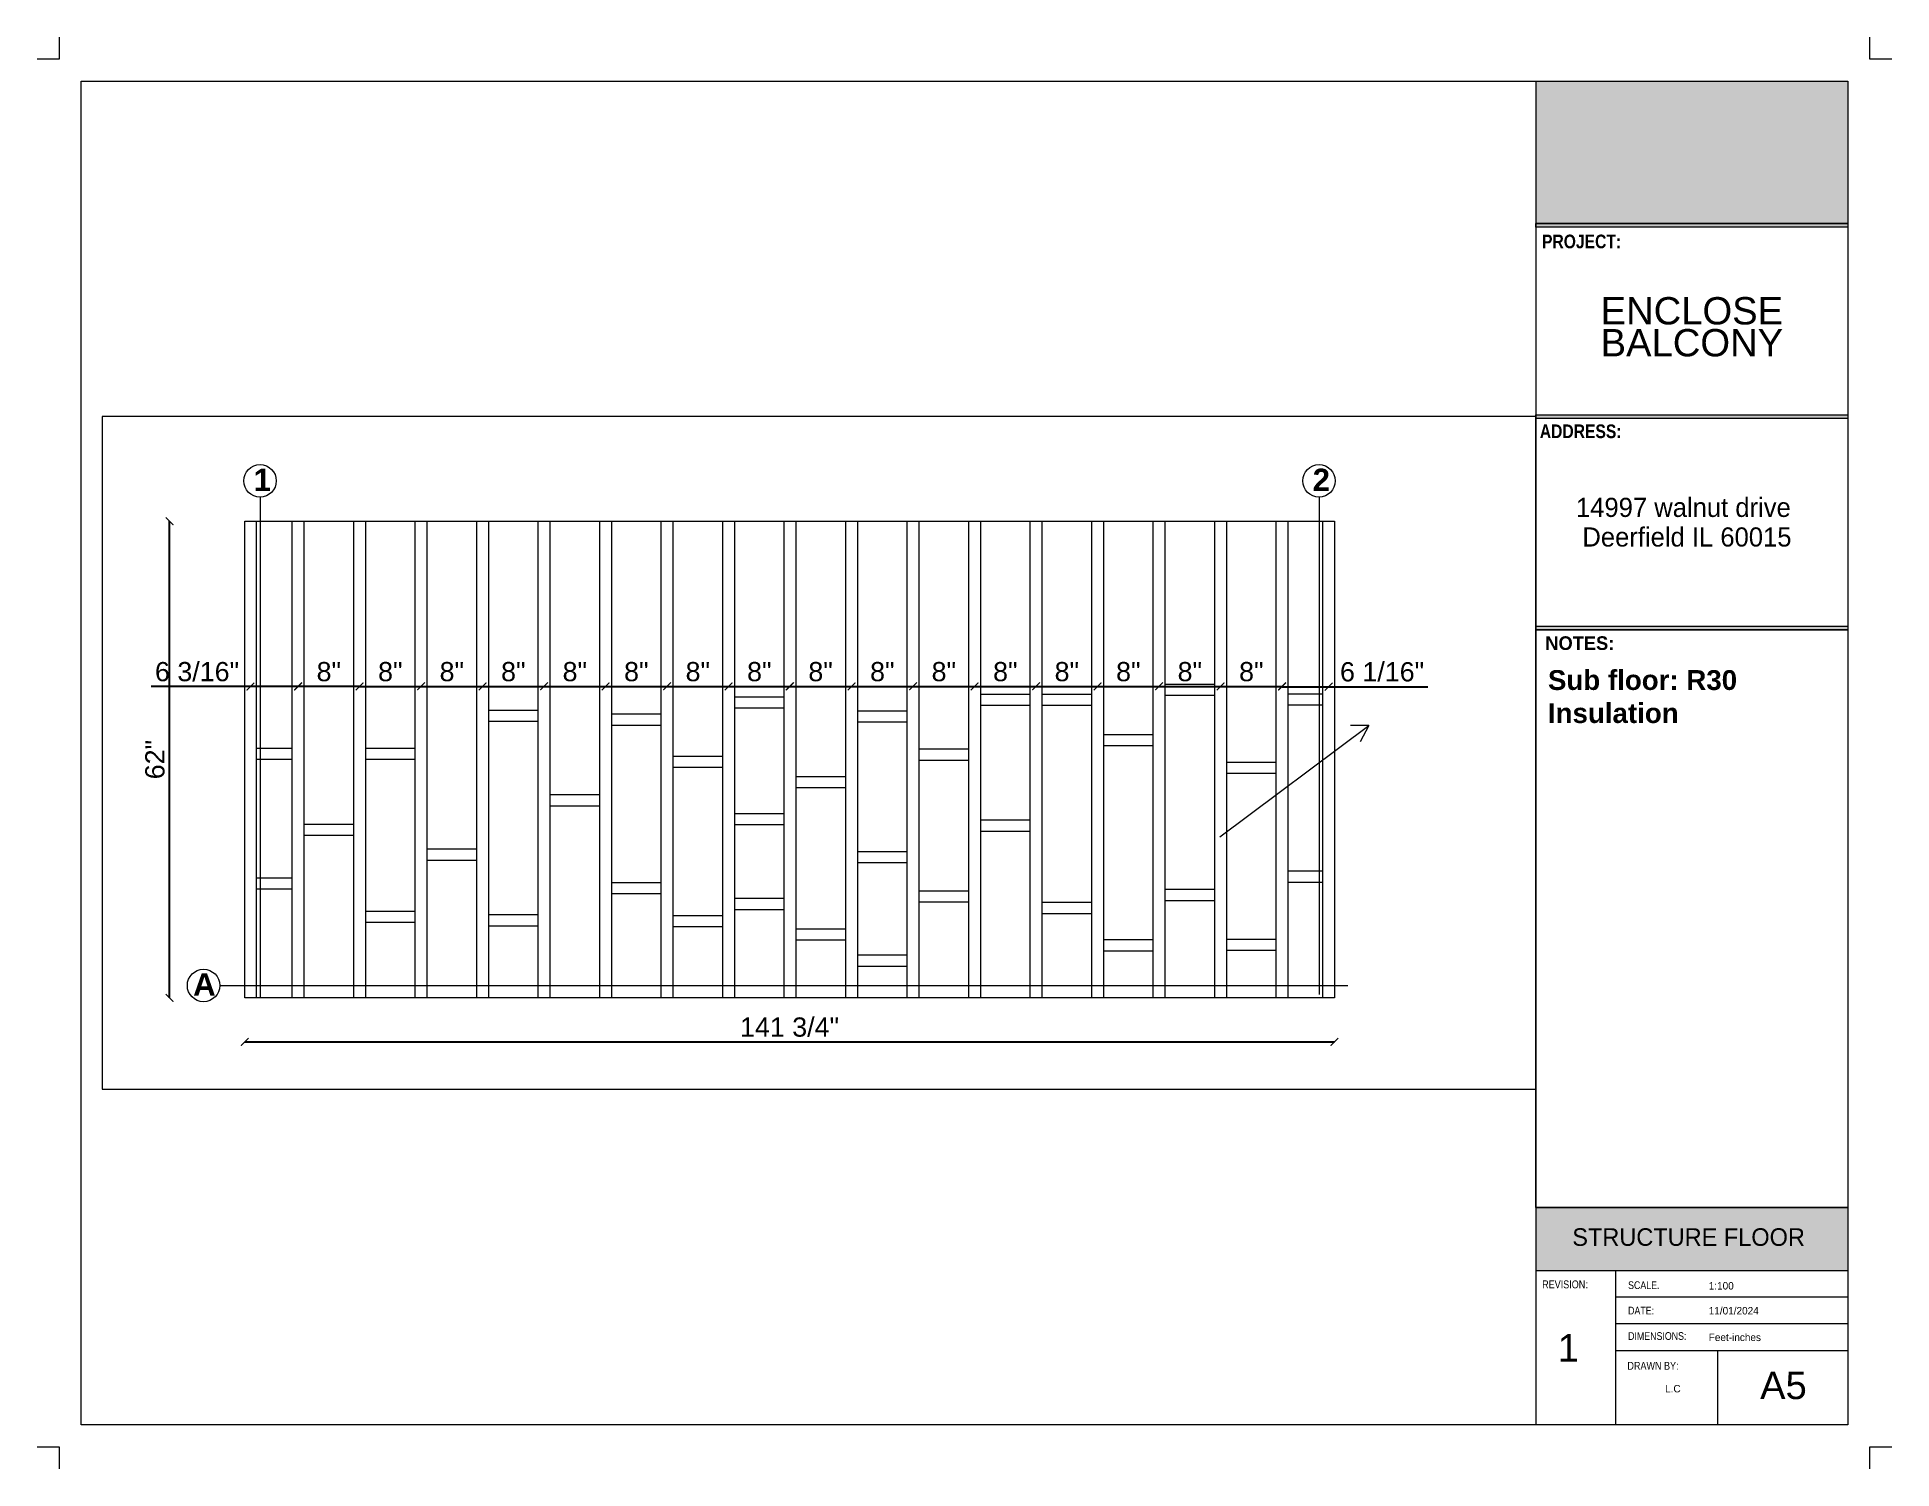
# Paper-space layout 'A5' of a CAD drawing. Header units: millimetres. Extents: x -7 to 264, y -7 to 203.
# The model-space entities are those that its viewports show. They can reach past a viewport. Long polylines and large blocks are cut down to what shows.
import ezdxf
from ezdxf.enums import TextEntityAlignment as Align

# ---------------------------------------------------------------- set-up
doc = ezdxf.new("R2010")
doc.units = ezdxf.units.MM
doc.layers.get('0').update_dxf_attribs({"lineweight": 0})
doc.layers.add('ANNO-TEXT', color=7, linetype='Continuous', lineweight=0)
doc.styles.add('ARIAL', font='arial.ttf', dxfattribs={"height": 4})
doc.styles.add('INFORMATION', font='', dxfattribs={"height": 1.7})
doc.styles.get("Standard").update_dxf_attribs({"font": 'arial.ttf'})
doc.styles.add('TITTLE SPACES', font='', dxfattribs={"height": 4})
doc.styles.add('TITTLES', font='', dxfattribs={"height": 2.9})
doc.styles.get('INFORMATION').set_extended_font_data('Century Gothic')
doc.styles.get('TITTLE SPACES').set_extended_font_data('Century Gothic')
doc.styles.get('TITTLES').set_extended_font_data('Century Gothic', bold=True)
doc.dimstyles.new('LILI - INCHES', dxfattribs={"dimscale": 0, "dimtxt": 2.5, "dimasz": 1, "dimexe": 1.25, "dimexo": 0.625, "dimtad": 1, "dimdec": 4, "dimzin": 1, "dimlunit": 5, "dimtxsty": 'Standard', "dimblk": 'ARCHTICK', "dimcen": 2.5, "dimse1": 1, "dimse2": 1, "dimadec": 0, "dimazin": 0, "dimtfac": 1, "dimtdec": 4, "dimtmove": 0, "dimatfit": 3, "dimldrblk": 'ARCHTICK', "dimfxl": 1, "dimfrac": 2, "dimarcsym": 0})

# ---------------------------------------------------------------- blocks, each defined once
blk = doc.blocks.new('FORMATO3')
at = {"linetype": 'Continuous', "lineweight": 0}
for points in [[(212.26, 196.43), (257.94, 196.43), (257.94, 175.58), (212.26, 175.58)], [(212.26, 175.58), (257.94, 175.58), (257.94, 175.06), (212.26, 175.06)], [(212.26, 175.58), (257.94, 175.58), (257.94, 175.06), (212.26, 175.06)], [(212.26, 147.6), (257.94, 147.6), (257.94, 147.08), (212.26, 147.08)], [(212.26, 31.64), (257.95, 31.64), (257.95, 22.39), (212.26, 22.39)]]:
    blk.add_hatch(color=256, dxfattribs=at).paths.add_polyline_path(points)
h = blk.add_hatch(color=7)
h.dxf.hatch_style = 1
h.paths.add_polyline_path([(212.26, 116.69), (257.94, 116.69), (257.94, 116.17), (212.26, 116.17)])
for p, q in [((212.26, 116.17), (257.94, 116.17)), ((212.26, 31.64), (257.95, 31.64)), ((223.94, 22.39), (223.94, -0.05)), ((238.93, -0.05), (238.93, 10.7))]:
    blk.add_line(p, q, dxfattribs=at)
for points in [[(264.38, 199.65), (261.16, 199.65), (261.16, 202.86)], [(261.16, -6.59), (261.16, -3.37), (264.38, -3.37)]]:
    blk.add_lwpolyline(points)
for points in [[(-0.59, 196.43), (257.95, 196.43), (257.95, -0.15), (-0.59, -0.15)], [(212.26, 175.58), (257.94, 175.58), (257.94, 175.06), (212.26, 175.06)], [(212.26, 175.58), (257.94, 175.58), (257.94, 175.06), (212.26, 175.06)], [(212.26, 147.6), (257.94, 147.6), (257.94, 147.08), (212.26, 147.08)], [(212.26, 116.69), (257.94, 116.69), (257.94, 116.17), (212.26, 116.17)]]:
    blk.add_lwpolyline(points, close=True, dxfattribs=at)
for points in [[(212.26, 196.43), (212.26, -0.15)], [(257.94, 196.43), (257.94, 175.58), (212.26, 175.58)], [(257.95, 22.39), (212.26, 22.39)], [(257.95, 18.51), (223.94, 18.51)], [(257.95, 14.61), (223.94, 14.61)], [(257.95, 10.7), (223.94, 10.7)]]:
    blk.add_lwpolyline(points, dxfattribs=at)
at = {"layer": 'ANNO-TEXT'}
blk.add_lwpolyline([(212.26, 116.69), (257.94, 116.69), (257.95, 31.64), (212.26, 31.64)], close=True, dxfattribs=at)
for tag, height, style, p in [('PORJECT', 3, 'TITTLES', (235.11, 160.83)), ('PROJECT', 3, 'TITTLES', (235.11, 156.16)), ('ADDRESS', 2.8, 'INFORMATION', (234.39, 132.67)), ('ADDRESS2', 2.8, 'INFORMATION', (234.39, 128.34)), ('N', 3.73, 'TITTLES', (248.51, 3.62))]:
    blk.add_attdef(tag, text='', height=height, dxfattribs=dict(style=style)).set_placement(p, align=Align.CENTER)
at = {"color": 7, "true_color": 0xffffff, "style": 'TITTLE SPACES'}
blk.add_attdef('TITTLE.SPACES', text='', height=2.57, dxfattribs=at).set_placement((235.11, 26.04), align=Align.CENTER)
for tag, p, height, style in [('SCALE', (237.58, 19.65), 1.09, 'INFORMATION'), ('DATE', (237.58, 16), 1.09, 'INFORMATION'), ('R', (217.03, 9.12), 3.73, 'TITTLES'), ('DIMENSIONS', (237.58, 12.11), 1.09, 'INFORMATION'), ('DRAWNBY', (231.19, 4.6), 1.09, 'INFORMATION')]:
    blk.add_attdef(tag, p, '', height=height, dxfattribs=dict(style=style))
at = {"layer": 'ANNO-TEXT', "lineweight": 0, "attachment_point": 1, "line_spacing_factor": 0.96736, "style": 'ARIAL'}
for s, insert, char_height in [('{\\fArial Narrow|b1|i0|c0|p34;PROJECT:}', (213.18, 173.97), 2), ('{\\fArial Narrow|b1|i0|c0|p34;ADDRESS:}\\P^I^I^I^I', (212.86, 146.2), 2), ('{\\fArial Narrow|b0|i0|c0|p34;REVISION}:', (213.2, 20.98), 1.1534), ('{\\fArial Narrow|b0|i0|c0|p34;SCALE. }  ', (225.78, 20.85), 1.1266), ('{\\fArial Narrow|b0|i0|c0|p34;DATE:  }  ', (225.78, 17.13), 1.1266), ('{\\fArial Narrow|b0|i0|c0|p34;DIMENSIONS: }  ', (225.78, 13.41), 1.1266), ('{\\fArial Narrow|b0|i0|c0|p34;DRAWN BY:}', (225.68, 9.07), 1.1534)]:
    blk.add_mtext(s, dxfattribs=dict(at, insert=insert, char_height=char_height))
at = {"layer": 'ANNO-TEXT', "insert": (213.66, 115.21), "char_height": 2, "width": 42.8727, "attachment_point": 1, "line_spacing_factor": 0.96736, "style": 'ARIAL'}
blk.add_mtext('\\A1;\\pxa0.66667,sm1,qj;{\\fCentury Gothic|b1|i0|c0|p34;NOTES:}', dxfattribs=at)
blk = doc.blocks.new('_ArchTick')
at = {"color": 0, "linetype": 'ByBlock', "const_width": 0.15}
blk.add_lwpolyline([(-0.5, -0.5), (0.5, 0.5)], dxfattribs=at)
blk = doc.blocks.new('*D71')
at = {"color": 0, "lineweight": -2, "transparency": 16777216}
blk.add_line((3058.37, 622.3), (3200.12, 622.3), dxfattribs=at)
at = {"layer": 'Defpoints', "color": 0, "transparency": 16777216}
for p in [(3058.37, 627.86), (3200.12, 627.86), (3200.12, 622.3)]:
    blk.add_point(p, dxfattribs=at)
at = {"color": 0, "lineweight": -2, "transparency": 16777216, "rotation": 180}
blk.add_blockref('_ArchTick', (3058.37, 622.3), dxfattribs=at)
at = {"color": 0, "lineweight": -2, "transparency": 16777216}
blk.add_blockref('_ArchTick', (3200.12, 622.3), dxfattribs=at)
at = {"color": 0, "transparency": 16777216, "insert": (3129.24, 624.22), "char_height": 2.5, "attachment_point": 5}
blk.add_mtext('141 3/4"', dxfattribs=at)
blk = doc.blocks.new('*D72')
at = {"color": 0, "lineweight": -2, "transparency": 16777216}
blk.add_line((3048.6, 628.02), (3048.6, 690.02), dxfattribs=at)
at = {"layer": 'Defpoints', "color": 0, "transparency": 16777216}
for p in [(3048.6, 690.02), (3059.87, 690.02), (3058.37, 628.02)]:
    blk.add_point(p, dxfattribs=at)
at = {"color": 0, "lineweight": -2, "transparency": 16777216}
for p, rotation in [((3048.6, 690.02), 90), ((3048.6, 628.02), 270)]:
    blk.add_blockref('_ArchTick', p, dxfattribs=dict(at, rotation=rotation))
at = {"color": 0, "transparency": 16777216, "insert": (3046.7, 659.02), "char_height": 2.5, "attachment_point": 5, "rotation": 90}
blk.add_mtext('62"', dxfattribs=at)
blk = doc.blocks.new('*D73')
at = {"color": 0, "lineweight": -2, "transparency": 16777216}
blk.add_line((3073.31, 668.54), (3081.31, 668.54), dxfattribs=at)
at = {"layer": 'Defpoints', "color": 0, "transparency": 16777216}
for p in [(3081.31, 690.02), (3073.31, 668.54), (3081.31, 668.54)]:
    blk.add_point(p, dxfattribs=at)
at = {"color": 0, "lineweight": -2, "transparency": 16777216, "rotation": 180}
blk.add_blockref('_ArchTick', (3073.31, 668.54), dxfattribs=at)
at = {"color": 0, "lineweight": -2, "transparency": 16777216}
blk.add_blockref('_ArchTick', (3081.31, 668.54), dxfattribs=at)
at = {"color": 0, "transparency": 16777216, "insert": (3077.31, 670.44), "char_height": 2.5, "attachment_point": 5}
blk.add_mtext('8"', dxfattribs=at)
blk = doc.blocks.new('*D74')
at = {"color": 0, "lineweight": -2, "transparency": 16777216}
blk.add_line((3089.31, 668.54), (3097.31, 668.54), dxfattribs=at)
at = {"layer": 'Defpoints', "color": 0, "transparency": 16777216}
for p in [(3089.31, 668.54), (3097.31, 668.54), (3097.31, 668.54)]:
    blk.add_point(p, dxfattribs=at)
at = {"color": 0, "lineweight": -2, "transparency": 16777216, "rotation": 180}
blk.add_blockref('_ArchTick', (3089.31, 668.54), dxfattribs=at)
at = {"color": 0, "lineweight": -2, "transparency": 16777216}
blk.add_blockref('_ArchTick', (3097.31, 668.54), dxfattribs=at)
at = {"color": 0, "transparency": 16777216, "insert": (3093.31, 670.44), "char_height": 2.5, "attachment_point": 5}
blk.add_mtext('8"', dxfattribs=at)
blk = doc.blocks.new('*D75')
at = {"color": 0, "lineweight": -2, "transparency": 16777216}
blk.add_line((3105.31, 668.54), (3113.31, 668.54), dxfattribs=at)
at = {"layer": 'Defpoints', "color": 0, "transparency": 16777216}
for p in [(3113.31, 690.02), (3105.31, 668.54), (3113.31, 668.54)]:
    blk.add_point(p, dxfattribs=at)
at = {"color": 0, "lineweight": -2, "transparency": 16777216, "rotation": 180}
blk.add_blockref('_ArchTick', (3105.31, 668.54), dxfattribs=at)
at = {"color": 0, "lineweight": -2, "transparency": 16777216}
blk.add_blockref('_ArchTick', (3113.31, 668.54), dxfattribs=at)
at = {"color": 0, "transparency": 16777216, "insert": (3109.31, 670.44), "char_height": 2.5, "attachment_point": 5}
blk.add_mtext('8"', dxfattribs=at)
blk = doc.blocks.new('*D76')
at = {"color": 0, "lineweight": -2, "transparency": 16777216}
blk.add_line((3137.31, 668.54), (3145.31, 668.54), dxfattribs=at)
at = {"layer": 'Defpoints', "color": 0, "transparency": 16777216}
for p in [(3137.31, 668.54), (3145.31, 668.54), (3145.31, 668.54)]:
    blk.add_point(p, dxfattribs=at)
at = {"color": 0, "lineweight": -2, "transparency": 16777216, "rotation": 180}
blk.add_blockref('_ArchTick', (3137.31, 668.54), dxfattribs=at)
at = {"color": 0, "lineweight": -2, "transparency": 16777216}
blk.add_blockref('_ArchTick', (3145.31, 668.54), dxfattribs=at)
at = {"color": 0, "transparency": 16777216, "insert": (3141.31, 670.44), "char_height": 2.5, "attachment_point": 5}
blk.add_mtext('8"', dxfattribs=at)
blk = doc.blocks.new('*D77')
at = {"color": 0, "lineweight": -2, "transparency": 16777216}
blk.add_line((3153.31, 668.54), (3161.31, 668.54), dxfattribs=at)
at = {"layer": 'Defpoints', "color": 0, "transparency": 16777216}
for p in [(3161.31, 690.02), (3153.31, 668.54), (3161.31, 668.54)]:
    blk.add_point(p, dxfattribs=at)
at = {"color": 0, "lineweight": -2, "transparency": 16777216, "rotation": 180}
blk.add_blockref('_ArchTick', (3153.31, 668.54), dxfattribs=at)
at = {"color": 0, "lineweight": -2, "transparency": 16777216}
blk.add_blockref('_ArchTick', (3161.31, 668.54), dxfattribs=at)
at = {"color": 0, "transparency": 16777216, "insert": (3157.31, 670.44), "char_height": 2.5, "attachment_point": 5}
blk.add_mtext('8"', dxfattribs=at)
blk = doc.blocks.new('*D78')
at = {"color": 0, "lineweight": -2, "transparency": 16777216}
blk.add_line((3169.31, 668.54), (3177.31, 668.54), dxfattribs=at)
at = {"layer": 'Defpoints', "color": 0, "transparency": 16777216}
for p in [(3177.31, 690.02), (3169.31, 668.54), (3177.31, 668.54)]:
    blk.add_point(p, dxfattribs=at)
at = {"color": 0, "lineweight": -2, "transparency": 16777216, "rotation": 180}
blk.add_blockref('_ArchTick', (3169.31, 668.54), dxfattribs=at)
at = {"color": 0, "lineweight": -2, "transparency": 16777216}
blk.add_blockref('_ArchTick', (3177.31, 668.54), dxfattribs=at)
at = {"color": 0, "transparency": 16777216, "insert": (3173.31, 670.44), "char_height": 2.5, "attachment_point": 5}
blk.add_mtext('8"', dxfattribs=at)
blk = doc.blocks.new('*D186')
at = {"color": 0, "lineweight": -2, "transparency": 16777216}
blk.add_line((3081.31, 668.54), (3089.31, 668.54), dxfattribs=at)
at = {"layer": 'Defpoints', "color": 0, "transparency": 16777216}
for p in [(3081.31, 690.02), (3089.31, 690.02), (3089.31, 668.54)]:
    blk.add_point(p, dxfattribs=at)
at = {"color": 0, "lineweight": -2, "transparency": 16777216, "rotation": 180}
blk.add_blockref('_ArchTick', (3081.31, 668.54), dxfattribs=at)
at = {"color": 0, "lineweight": -2, "transparency": 16777216}
blk.add_blockref('_ArchTick', (3089.31, 668.54), dxfattribs=at)
at = {"color": 0, "transparency": 16777216, "insert": (3085.31, 670.44), "char_height": 2.5, "attachment_point": 5}
blk.add_mtext('8"', dxfattribs=at)
blk = doc.blocks.new('*D187')
at = {"color": 0, "lineweight": -2, "transparency": 16777216}
blk.add_line((3097.31, 668.54), (3105.31, 668.54), dxfattribs=at)
at = {"layer": 'Defpoints', "color": 0, "transparency": 16777216}
for p in [(3097.31, 690.02), (3105.31, 690.02), (3105.31, 668.54)]:
    blk.add_point(p, dxfattribs=at)
at = {"color": 0, "lineweight": -2, "transparency": 16777216, "rotation": 180}
blk.add_blockref('_ArchTick', (3097.31, 668.54), dxfattribs=at)
at = {"color": 0, "lineweight": -2, "transparency": 16777216}
blk.add_blockref('_ArchTick', (3105.31, 668.54), dxfattribs=at)
at = {"color": 0, "transparency": 16777216, "insert": (3101.31, 670.44), "char_height": 2.5, "attachment_point": 5}
blk.add_mtext('8"', dxfattribs=at)
blk = doc.blocks.new('*D188')
at = {"color": 0, "lineweight": -2, "transparency": 16777216}
blk.add_line((3113.31, 668.54), (3121.31, 668.54), dxfattribs=at)
at = {"layer": 'Defpoints', "color": 0, "transparency": 16777216}
for p in [(3113.31, 690.02), (3121.31, 690.02), (3121.31, 668.54)]:
    blk.add_point(p, dxfattribs=at)
at = {"color": 0, "lineweight": -2, "transparency": 16777216, "rotation": 180}
blk.add_blockref('_ArchTick', (3113.31, 668.54), dxfattribs=at)
at = {"color": 0, "lineweight": -2, "transparency": 16777216}
blk.add_blockref('_ArchTick', (3121.31, 668.54), dxfattribs=at)
at = {"color": 0, "transparency": 16777216, "insert": (3117.31, 670.44), "char_height": 2.5, "attachment_point": 5}
blk.add_mtext('8"', dxfattribs=at)
blk = doc.blocks.new('*D189')
at = {"color": 0, "lineweight": -2, "transparency": 16777216}
blk.add_line((3145.31, 668.54), (3153.31, 668.54), dxfattribs=at)
at = {"layer": 'Defpoints', "color": 0, "transparency": 16777216}
for p in [(3145.31, 690.02), (3153.31, 690.02), (3153.31, 668.54)]:
    blk.add_point(p, dxfattribs=at)
at = {"color": 0, "lineweight": -2, "transparency": 16777216, "rotation": 180}
blk.add_blockref('_ArchTick', (3145.31, 668.54), dxfattribs=at)
at = {"color": 0, "lineweight": -2, "transparency": 16777216}
blk.add_blockref('_ArchTick', (3153.31, 668.54), dxfattribs=at)
at = {"color": 0, "transparency": 16777216, "insert": (3149.31, 670.44), "char_height": 2.5, "attachment_point": 5}
blk.add_mtext('8"', dxfattribs=at)
blk = doc.blocks.new('*D190')
at = {"color": 0, "lineweight": -2, "transparency": 16777216}
blk.add_line((3161.31, 668.54), (3169.31, 668.54), dxfattribs=at)
at = {"layer": 'Defpoints', "color": 0, "transparency": 16777216}
for p in [(3161.31, 690.02), (3169.31, 690.02), (3169.31, 668.54)]:
    blk.add_point(p, dxfattribs=at)
at = {"color": 0, "lineweight": -2, "transparency": 16777216, "rotation": 180}
blk.add_blockref('_ArchTick', (3161.31, 668.54), dxfattribs=at)
at = {"color": 0, "lineweight": -2, "transparency": 16777216}
blk.add_blockref('_ArchTick', (3169.31, 668.54), dxfattribs=at)
at = {"color": 0, "transparency": 16777216, "insert": (3165.31, 670.44), "char_height": 2.5, "attachment_point": 5}
blk.add_mtext('8"', dxfattribs=at)
blk = doc.blocks.new('*D191')
at = {"color": 0, "lineweight": -2, "transparency": 16777216}
blk.add_line((3177.31, 668.54), (3185.31, 668.54), dxfattribs=at)
at = {"layer": 'Defpoints', "color": 0, "transparency": 16777216}
for p in [(3177.31, 690.02), (3185.31, 690.02), (3185.31, 668.54)]:
    blk.add_point(p, dxfattribs=at)
at = {"color": 0, "lineweight": -2, "transparency": 16777216, "rotation": 180}
blk.add_blockref('_ArchTick', (3177.31, 668.54), dxfattribs=at)
at = {"color": 0, "lineweight": -2, "transparency": 16777216}
blk.add_blockref('_ArchTick', (3185.31, 668.54), dxfattribs=at)
at = {"color": 0, "transparency": 16777216, "insert": (3181.31, 670.44), "char_height": 2.5, "attachment_point": 5}
blk.add_mtext('8"', dxfattribs=at)
blk = doc.blocks.new('*D192')
at = {"color": 0, "lineweight": -2, "transparency": 16777216}
blk.add_line((3185.31, 668.54), (3193.31, 668.54), dxfattribs=at)
at = {"layer": 'Defpoints', "color": 0, "transparency": 16777216}
for p in [(3185.31, 690.02), (3193.31, 690.02), (3193.31, 668.54)]:
    blk.add_point(p, dxfattribs=at)
at = {"color": 0, "lineweight": -2, "transparency": 16777216, "rotation": 180}
blk.add_blockref('_ArchTick', (3185.31, 668.54), dxfattribs=at)
at = {"color": 0, "lineweight": -2, "transparency": 16777216}
blk.add_blockref('_ArchTick', (3193.31, 668.54), dxfattribs=at)
at = {"color": 0, "transparency": 16777216, "insert": (3189.31, 670.44), "char_height": 2.5, "attachment_point": 5}
blk.add_mtext('8"', dxfattribs=at)
blk = doc.blocks.new('*D193')
at = {"color": 0, "lineweight": -2, "transparency": 16777216}
blk.add_line((3121.31, 668.54), (3129.31, 668.54), dxfattribs=at)
at = {"layer": 'Defpoints', "color": 0, "transparency": 16777216}
for p in [(3121.31, 690.02), (3129.31, 690.02), (3129.31, 668.54)]:
    blk.add_point(p, dxfattribs=at)
at = {"color": 0, "lineweight": -2, "transparency": 16777216, "rotation": 180}
blk.add_blockref('_ArchTick', (3121.31, 668.54), dxfattribs=at)
at = {"color": 0, "lineweight": -2, "transparency": 16777216}
blk.add_blockref('_ArchTick', (3129.31, 668.54), dxfattribs=at)
at = {"color": 0, "transparency": 16777216, "insert": (3125.31, 670.44), "char_height": 2.5, "attachment_point": 5}
blk.add_mtext('8"', dxfattribs=at)
blk = doc.blocks.new('*D194')
at = {"color": 0, "lineweight": -2, "transparency": 16777216}
blk.add_line((3129.24, 668.54), (3137.31, 668.54), dxfattribs=at)
at = {"layer": 'Defpoints', "color": 0, "transparency": 16777216}
for p in [(3129.24, 690.02), (3137.31, 690.02), (3137.31, 668.54)]:
    blk.add_point(p, dxfattribs=at)
at = {"color": 0, "lineweight": -2, "transparency": 16777216, "rotation": 180}
blk.add_blockref('_ArchTick', (3129.24, 668.54), dxfattribs=at)
at = {"color": 0, "lineweight": -2, "transparency": 16777216}
blk.add_blockref('_ArchTick', (3137.31, 668.54), dxfattribs=at)
at = {"color": 0, "transparency": 16777216, "insert": (3133.28, 670.44), "char_height": 2.5, "attachment_point": 5}
blk.add_mtext('8"', dxfattribs=at)
blk = doc.blocks.new('*D228')
at = {"color": 0, "lineweight": -2, "transparency": 16777216}
blk.add_line((3073.31, 668.54), (3065.31, 668.54), dxfattribs=at)
at = {"layer": 'Defpoints', "color": 0, "transparency": 16777216}
for p in [(3065.31, 690.02), (3073.31, 690.02), (3065.31, 668.54)]:
    blk.add_point(p, dxfattribs=at)
at = {"color": 0, "lineweight": -2, "transparency": 16777216, "rotation": 180}
blk.add_blockref('_ArchTick', (3065.31, 668.54), dxfattribs=at)
at = {"color": 0, "lineweight": -2, "transparency": 16777216}
blk.add_blockref('_ArchTick', (3073.31, 668.54), dxfattribs=at)
at = {"color": 0, "transparency": 16777216, "insert": (3069.31, 670.44), "char_height": 2.5, "attachment_point": 5}
blk.add_mtext('8"', dxfattribs=at)
blk = doc.blocks.new('*D233')
at = {"color": 0, "lineweight": -2, "transparency": 16777216}
for p, q in [((3193.31, 668.5), (3199.37, 668.5)), ((3199.37, 668.5), (3212.27, 668.5))]:
    blk.add_line(p, q, dxfattribs=at)
at = {"layer": 'Defpoints', "color": 0, "transparency": 16777216}
for p in [(3193.31, 690.02), (3199.37, 690.02), (3199.37, 668.5)]:
    blk.add_point(p, dxfattribs=at)
at = {"color": 0, "lineweight": -2, "transparency": 16777216, "rotation": 180}
blk.add_blockref('_ArchTick', (3193.31, 668.5), dxfattribs=at)
at = {"color": 0, "lineweight": -2, "transparency": 16777216}
blk.add_blockref('_ArchTick', (3199.37, 668.5), dxfattribs=at)
at = {"color": 0, "transparency": 16777216, "insert": (3206.32, 670.42), "char_height": 2.5, "attachment_point": 5}
blk.add_mtext('6 1/16"', dxfattribs=at)
blk = doc.blocks.new('*D234')
at = {"color": 0, "lineweight": -2, "transparency": 16777216}
for p, q in [((3059.12, 668.52), (3046.21, 668.52)), ((3065.31, 668.52), (3059.12, 668.52))]:
    blk.add_line(p, q, dxfattribs=at)
at = {"layer": 'Defpoints', "color": 0, "transparency": 16777216}
for p in [(3059.12, 690.02), (3065.31, 690.02), (3059.12, 668.52)]:
    blk.add_point(p, dxfattribs=at)
at = {"color": 0, "lineweight": -2, "transparency": 16777216, "rotation": 180}
blk.add_blockref('_ArchTick', (3059.12, 668.52), dxfattribs=at)
at = {"color": 0, "lineweight": -2, "transparency": 16777216}
blk.add_blockref('_ArchTick', (3065.31, 668.52), dxfattribs=at)
at = {"color": 0, "transparency": 16777216, "insert": (3052.17, 670.44), "char_height": 2.5, "attachment_point": 5}
blk.add_mtext('6 3/16"', dxfattribs=at)

msp = doc.modelspace()

# ---------------------------------------------------------------- linework, layer by layer
for p, q in [((3060.36767, 693.15403), (3060.36767, 628.02035)), ((3198.11767, 693.15403), (3198.11767, 628.46826)), ((3185.21203, 648.97741), (3204.57594, 663.43044)), ((3204.57594, 663.43044), (3202.22373, 663.43044)), ((3204.57594, 663.43044), (3203.48235, 661.33567)), ((3204.57594, 663.43044), (3204.57594, 663.43044)), ((3055.12662, 629.64535), (3201.85463, 629.64535))]:
    msp.add_line(p, q)
msp.add_lwpolyline([(3058.36767, 690.02035), (3200.11767, 690.02035), (3200.11767, 628.02035), (3058.36767, 628.02035)], close=True)
for points in [[(3058.36767, 628.02035), (3058.36767, 690.02035), (3059.86767, 690.02035), (3059.86767, 628.02035)], [(3064.56183, 628.02035), (3064.56183, 690.02035), (3066.06183, 690.02035), (3066.06183, 628.02035)], [(3072.56183, 628.02035), (3072.56183, 690.02035), (3074.06183, 690.02035), (3074.06183, 628.02035)], [(3080.56183, 628.02035), (3080.56183, 690.02035), (3082.06183, 690.02035), (3082.06183, 628.02035)], [(3088.56183, 628.02035), (3088.56183, 690.02035), (3090.06183, 690.02035), (3090.06183, 628.02035)], [(3088.56183, 628.02035), (3088.56183, 690.02035), (3090.06183, 690.02035), (3090.06183, 628.02035)], [(3096.56183, 628.02035), (3096.56183, 690.02035), (3098.06183, 690.02035), (3098.06183, 628.02035)], [(3104.56183, 628.02035), (3104.56183, 690.02035), (3106.06183, 690.02035), (3106.06183, 628.02035)], [(3112.56183, 628.02035), (3112.56183, 690.02035), (3114.06183, 690.02035), (3114.06183, 628.02035)], [(3120.56183, 628.02035), (3120.56183, 690.02035), (3122.06183, 690.02035), (3122.06183, 628.02035)], [(3128.56183, 628.02035), (3128.56183, 690.02035), (3130.06183, 690.02035), (3130.06183, 628.02035)], [(3136.56183, 628.02035), (3136.56183, 690.02035), (3138.06183, 690.02035), (3138.06183, 628.02035)], [(3144.56183, 628.02035), (3144.56183, 690.02035), (3146.06183, 690.02035), (3146.06183, 628.02035)], [(3152.56183, 628.02035), (3152.56183, 690.02035), (3154.06183, 690.02035), (3154.06183, 628.02035)], [(3160.56183, 628.02035), (3160.56183, 690.02035), (3162.06183, 690.02035), (3162.06183, 628.02035)], [(3168.56183, 628.02035), (3168.56183, 690.02035), (3170.06183, 690.02035), (3170.06183, 628.02035)], [(3176.56183, 628.02035), (3176.56183, 690.02035), (3178.06183, 690.02035), (3178.06183, 628.02035)], [(3184.56183, 628.02035), (3184.56183, 690.02035), (3186.06183, 690.02035), (3186.06183, 628.02035)], [(3192.56183, 628.02035), (3192.56183, 690.02035), (3194.06183, 690.02035), (3194.06183, 628.02035)], [(3198.61767, 628.02035), (3198.61767, 690.02035), (3200.11767, 690.02035), (3200.11767, 628.02035)], [(3178.06183, 668.83502), (3184.56183, 668.83502)], [(3122.06183, 667.18891), (3128.56183, 667.18891)], [(3154.06183, 667.53563), (3160.56183, 667.53563)], [(3160.56183, 666.03563), (3154.06183, 666.03563)], [(3162.06183, 667.53563), (3168.56183, 667.53563)], [(3168.56183, 666.03563), (3162.06183, 666.03563)], [(3184.56183, 667.33502), (3178.06183, 667.33502)], [(3194.06183, 667.5769), (3198.61767, 667.5769)], [(3198.61767, 666.0769), (3194.06183, 666.0769)], [(3090.06183, 665.45929), (3096.56183, 665.45929)], [(3096.56183, 663.95929), (3090.06183, 663.95929)], [(3106.06183, 664.95729), (3112.56183, 664.95729)], [(3128.56183, 665.68891), (3122.06183, 665.68891)], [(3138.06183, 665.36539), (3144.56183, 665.36539)], [(3144.56183, 663.86539), (3138.06183, 663.86539)], [(3112.56183, 663.45729), (3106.06183, 663.45729)], [(3170.06183, 662.29275), (3176.56183, 662.29275)], [(3059.86767, 660.52035), (3064.56183, 660.52035)], [(3064.56183, 659.02035), (3059.86767, 659.02035)], [(3074.06183, 660.52035), (3080.56183, 660.52035)], [(3080.56183, 659.02035), (3074.06183, 659.02035)], [(3114.06183, 659.47878), (3120.56183, 659.47878)], [(3146.06183, 660.41134), (3152.56183, 660.41134)], [(3152.56183, 658.91134), (3146.06183, 658.91134)], [(3176.56183, 660.79275), (3170.06183, 660.79275)], [(3186.06183, 658.70013), (3192.56183, 658.70013)], [(3120.56183, 657.97878), (3114.06183, 657.97878)], [(3130.06183, 656.83577), (3136.56183, 656.83577)], [(3192.56183, 657.20013), (3186.06183, 657.20013)], [(3098.06183, 654.46651), (3104.56183, 654.46651)], [(3136.56183, 655.33577), (3130.06183, 655.33577)], [(3104.56183, 652.96651), (3098.06183, 652.96651)], [(3122.06183, 652.02035), (3128.56183, 652.02035)], [(3066.06183, 650.63638), (3072.56183, 650.63638)], [(3072.56183, 649.13638), (3066.06183, 649.13638)], [(3128.56183, 650.52035), (3122.06183, 650.52035)], [(3154.06183, 651.17719), (3160.56183, 651.17719)], [(3160.56183, 649.67719), (3154.06183, 649.67719)], [(3082.06183, 647.39855), (3088.56183, 647.39855)], [(3138.06183, 647.08554), (3144.56183, 647.08554)], [(3058.36767, 644.52035), (3058.36767, 646.02035)], [(3088.56183, 645.89855), (3082.06183, 645.89855)], [(3144.56183, 645.58554), (3138.06183, 645.58554)], [(3194.06183, 644.54705), (3198.61767, 644.54705)], [(3200.11767, 646.02035), (3200.11767, 646.02035), (3200.11767, 644.52035)], [(3059.86767, 643.64563), (3064.56183, 643.64563)], [(3064.56183, 642.14563), (3059.86767, 642.14563)], [(3106.06183, 643.05342), (3112.56183, 643.05342)], [(3146.06183, 641.96838), (3152.56183, 641.96838)], [(3178.06183, 642.14617), (3184.56183, 642.14617)], [(3198.61767, 643.04705), (3194.06183, 643.04705)], [(3112.56183, 641.55342), (3106.06183, 641.55342)], [(3122.06183, 640.9846), (3128.56183, 640.9846)], [(3128.56183, 639.4846), (3122.06183, 639.4846)], [(3152.56183, 640.46838), (3146.06183, 640.46838)], [(3162.06183, 640.46966), (3168.56183, 640.46966)], [(3184.56183, 640.64617), (3178.06183, 640.64617)], [(3074.06183, 639.31712), (3080.56183, 639.31712)], [(3080.56183, 637.81712), (3074.06183, 637.81712)], [(3090.06183, 638.87007), (3096.56183, 638.87007)], [(3096.56183, 637.37007), (3090.06183, 637.37007)], [(3114.06183, 638.75019), (3120.56183, 638.75019)], [(3120.56183, 637.25019), (3114.06183, 637.25019)], [(3130.06183, 637.01902), (3136.56183, 637.01902)], [(3168.56183, 638.96966), (3162.06183, 638.96966)], [(3136.56183, 635.51902), (3130.06183, 635.51902)], [(3170.06183, 635.60391), (3176.56183, 635.60391)], [(3186.06183, 635.67028), (3192.56183, 635.67028)], [(3138.06183, 633.61319), (3144.56183, 633.61319)], [(3176.56183, 634.10391), (3170.06183, 634.10391)], [(3192.56183, 634.17028), (3186.06183, 634.17028)], [(3144.56183, 632.11319), (3138.06183, 632.11319)]]:
    msp.add_lwpolyline(points)
for centre in [(3060.36767, 695.2636), (3198.11767, 695.2636), (3053.01704, 629.64535)]:
    msp.add_circle(centre, 2.10958)

# ---------------------------------------------------------------- texts
at = {"char_height": 2.9, "attachment_point": 1, "style": 'TITTLES'}
for s, insert in [('{\\fArial|b1|i0|c0|p34;1}', (3059.53871, 696.84977)), ('{\\fArial|b1|i0|c0|p34;2}', (3197.28871, 696.84977)), ('{\\fArial|b1|i0|c0|p34;A}', (3051.66562, 631.23151))]:
    msp.add_mtext_dynamic_manual_height_columns(s, width=1.3582983, gutter_width=14.5, heights=[0], dxfattribs=dict(at, insert=insert))

# ---------------------------------------------------------------- dimensions: what is measured, and where the dimension line sits
dim = msp.add_linear_dim(base=(3048.60008, 690.02035), p1=(3058.36767, 628.02035), p2=(3059.86767, 690.02035), angle=90, dimstyle='LILI - INCHES', override={"dimpost": '"'})
dim.commit()
dim.dimension.update_dxf_attribs({"geometry": '*D72', "text_midpoint": (3046.69865, 659.02035)})
for base, p1, p2, picture, middle in [((3059.11767, 668.51768), (3065.31183, 690.02035), (3059.11767, 690.02035), '*D234', (3052.16524, 670.43617)), ((3065.31183, 668.53792), (3073.31183, 690.02035), (3065.31183, 690.02035), '*D228', (3069.31183, 670.43935)), ((3081.31183, 668.53792), (3073.31183, 668.53792), (3081.31183, 690.02035), '*D73', (3077.31183, 670.43935)), ((3089.31183, 668.53792), (3081.31183, 690.02035), (3089.31183, 690.02035), '*D186', (3085.31183, 670.43935)), ((3105.31183, 668.53792), (3097.31183, 690.02035), (3105.31183, 690.02035), '*D187', (3101.31183, 670.43935)), ((3113.31183, 668.53792), (3105.31183, 668.53792), (3113.31183, 690.02035), '*D75', (3109.31183, 670.43935)), ((3121.31183, 668.53792), (3113.31183, 690.02035), (3121.31183, 690.02035), '*D188', (3117.31183, 670.43935)), ((3129.31183, 668.53792), (3121.31183, 690.02035), (3129.31183, 690.02035), '*D193', (3125.31183, 670.43935)), ((3153.31183, 668.53792), (3145.31183, 690.02035), (3153.31183, 690.02035), '*D189', (3149.31183, 670.43935)), ((3161.31183, 668.53792), (3153.31183, 668.53792), (3161.31183, 690.02035), '*D77', (3157.31183, 670.43935)), ((3169.31183, 668.53792), (3161.31183, 690.02035), (3169.31183, 690.02035), '*D190', (3165.31183, 670.43935)), ((3177.31183, 668.53792), (3169.31183, 668.53792), (3177.31183, 690.02035), '*D78', (3173.31183, 670.43935)), ((3185.31183, 668.53792), (3177.31183, 690.02035), (3185.31183, 690.02035), '*D191', (3181.31183, 670.43935)), ((3193.31183, 668.53792), (3185.31183, 690.02035), (3193.31183, 690.02035), '*D192', (3189.31183, 670.43935)), ((3199.36767, 668.50102), (3193.31183, 690.02035), (3199.36767, 690.02035), '*D233', (3206.32009, 670.41865)), ((3097.31183, 668.53792), (3089.31183, 668.53792), (3097.31183, 668.53792), '*D74', (3093.31183, 670.43935)), ((3145.31183, 668.53792), (3137.31183, 668.53792), (3145.31183, 668.53792), '*D76', (3141.31183, 670.43935)), ((3200.11767, 622.29797), (3058.36767, 627.85565), (3200.11767, 627.85565), '*D71', (3129.24267, 624.21646))]:
    dim = msp.add_linear_dim(base=base, p1=p1, p2=p2, dimstyle='LILI - INCHES', override={"dimpost": '"'})
    dim.commit()
    dim.dimension.update_dxf_attribs({"geometry": picture, "text_midpoint": middle})
dim = msp.add_linear_dim(base=(3137.31183, 668.53792), p1=(3129.24267, 690.02035), p2=(3137.31183, 690.02035), text='8"', dimstyle='LILI - INCHES', override={"dimpost": '"'})
dim.commit()
dim.dimension.update_dxf_attribs({"geometry": '*D194', "text_midpoint": (3133.27725, 670.43935)})

psp = doc.layouts.new('A5')

# ---------------------------------------------------------------- linework, layer by layer
psp.add_line((-0.59, -0.15), (-0.59, 9.73))
for points in [[(-3.81, 202.86), (-3.81, 199.65), (-7.03, 199.65)], [(-7.03, -3.37), (-3.81, -3.37), (-3.81, -6.59)]]:
    psp.add_lwpolyline(points)

# ---------------------------------------------------------------- block references
ref = psp.add_blockref('FORMATO3', (0, 0))
ref.add_attrib('ADDRESS2', 'Deerfield IL 60015', dxfattribs={"height": 2.8, "style": 'INFORMATION'}).set_placement((234.39, 128.34), align=Align.CENTER)
ref.add_attrib('R', '1', dxfattribs={"height": 4, "style": 'ARIAL'}).set_placement((217.03, 9.12), align=Align.CENTER)
ref.add_attrib('DRAWNBY', 'L.C', (231.19, 4.6), dxfattribs={"height": 1.094, "style": 'INFORMATION'})
ref.add_attrib('DIMENSIONS', 'Feet-inches', (237.58, 12.11), dxfattribs={"height": 1.0939, "style": 'INFORMATION'})
ref.add_attrib('DATE', '11/01/2024', (237.58, 16), dxfattribs={"height": 1.094, "style": 'INFORMATION'})
ref.add_attrib('CLIENT.NO.', '1:100', (237.58, 19.65), dxfattribs={"height": 1.094, "style": 'INFORMATION'})
ref.add_attrib('TITTLE.SPACES', 'STRUCTURE FLOOR ', dxfattribs={"color": 7, "true_color": 0xffffff, "height": 2.5738, "style": 'TITTLE SPACES'}).set_placement((235.11, 26.04), align=Align.CENTER)
ref.add_attrib('ADDRESS', '14997 walnut drive ', dxfattribs={"height": 2.8, "style": 'INFORMATION'}).set_placement((234.39, 132.67), align=Align.CENTER)
ref.add_attrib('PROJECT', 'BALCONY', dxfattribs={"height": 4, "style": 'ARIAL'}).set_placement((235.11, 156.16), align=Align.CENTER)
ref.add_attrib('PORJECT', 'ENCLOSE', dxfattribs={"height": 4, "style": 'ARIAL'}).set_placement((235.11, 160.83), align=Align.CENTER)
ref.add_attrib('N', 'A5', dxfattribs={"height": 4, "style": 'ARIAL'}).set_placement((248.51, 3.62), align=Align.CENTER)

# ---------------------------------------------------------------- texts
at = {"insert": (214.05, 110.26), "char_height": 2.9, "attachment_point": 1, "style": 'TITTLES'}
psp.add_mtext_dynamic_manual_height_columns('{\\fArial|b1|i0|c0|p34;Sub floor: R30 Insulation}', width=40.0135, gutter_width=14.5, heights=[0], dxfattribs=at)

# ---------------------------------------------------------------- viewports
at = {"layer": 'Defpoints'}
psp.add_viewport(center=(107.38, 98.18), size=(209.77, 98.3922), view_center_point=(3133.06822, 659.91247), view_height=87.4664603, dxfattribs=at)

doc.saveas('drawing.dxf')
